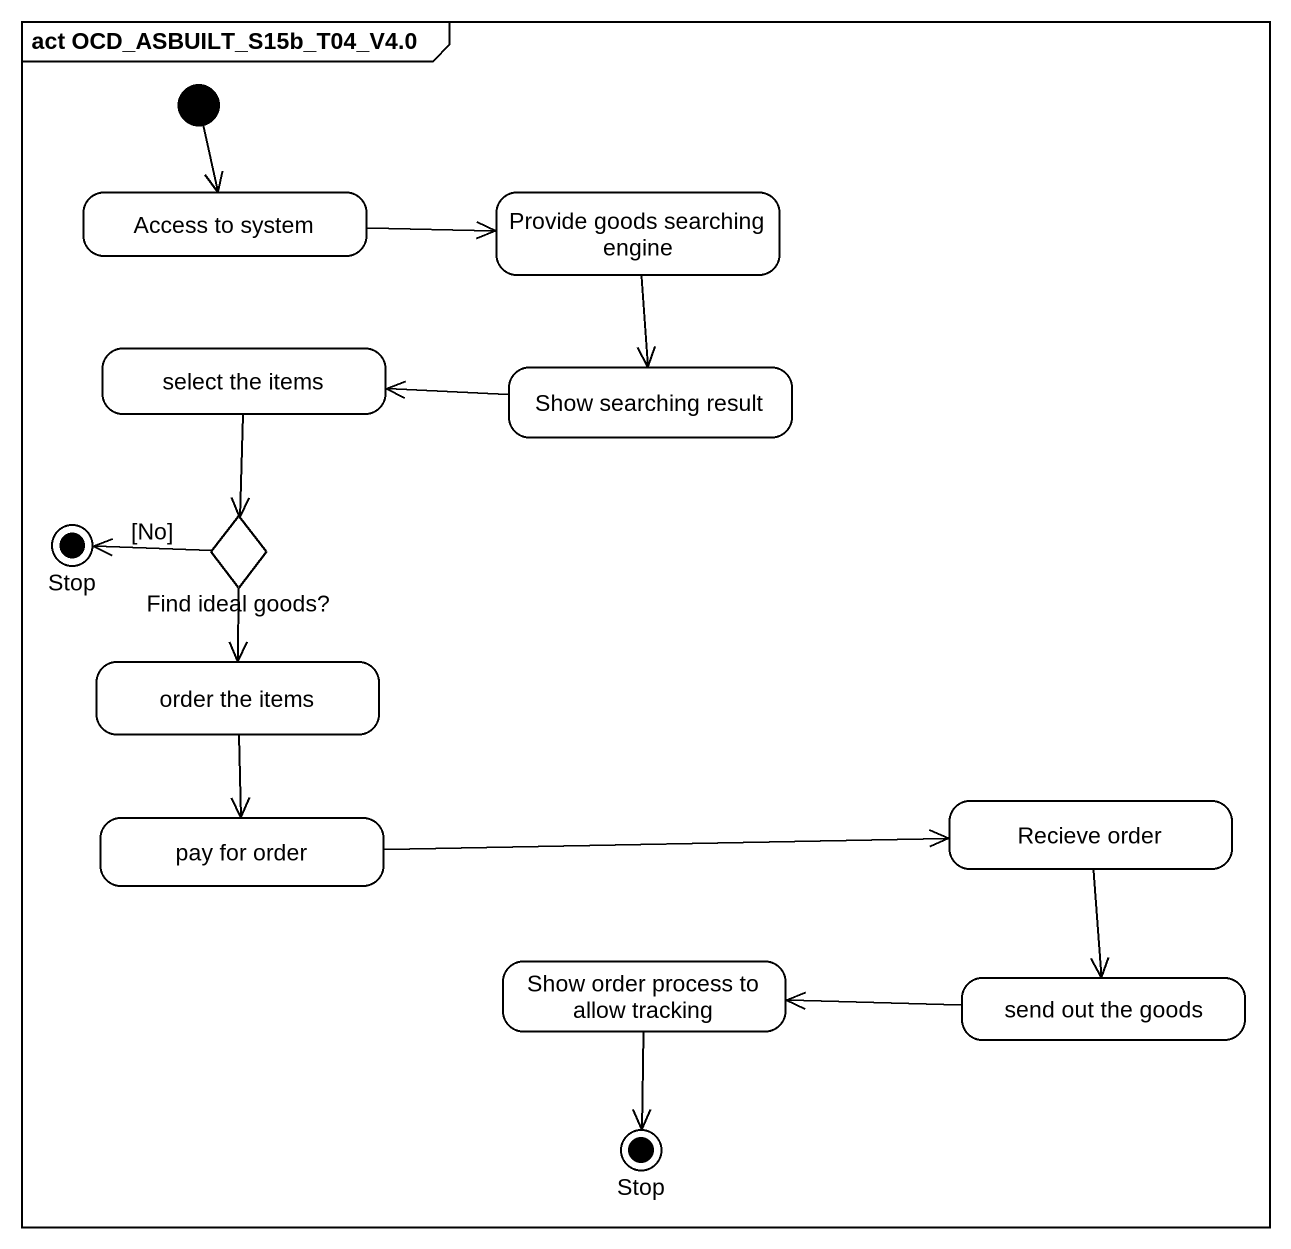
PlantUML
@startuml
mainframe act OCD_ASBUILT_S15b_T04_V4.0
hide empty description
state "Access to system" as Access_to_system
state "Provide goods searching engine" as Provide_goods_searching
state "select the items" as select_the_items
state "Show searching result" as Show_searching_result
state "Stop" as Stop_ <<end>>
state "Find ideal goods?" as Find_ideal_goods <<choice>>
state "order the items" as order_the_items
state "Recieve order" as Recieve_order
state "pay for order" as pay_for_order
state "Show order process to allow tracking" as Show_order_process_to_allow
state "send out the goods" as send_out_the_goods
state "Stop" as Stop__2 <<end>>
[*] --> Access_to_system
Access_to_system -right-> Provide_goods_searching
Provide_goods_searching --> Show_searching_result
select_the_items --> Find_ideal_goods
Show_searching_result -left-> select_the_items
Find_ideal_goods -left-> Stop_ : [No]
Find_ideal_goods --> order_the_items
order_the_items --> pay_for_order
Recieve_order --> send_out_the_goods
pay_for_order -right-> Recieve_order
Show_order_process_to_allow --> Stop__2
send_out_the_goods -left-> Show_order_process_to_allow
@enduml
